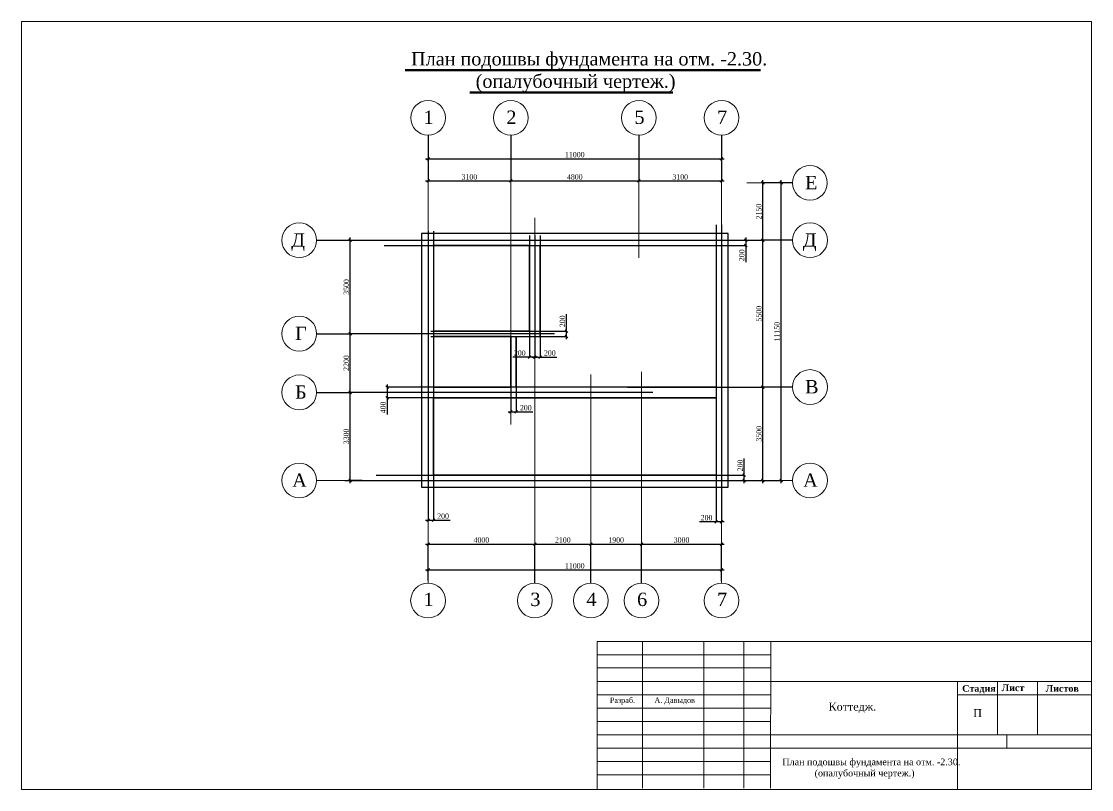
# Model space of a CAD drawing. Extents: x 1560470 to 2285577, y -245723 to 320220.
# Drawn here: x 2127665 to 2167767, y -188178 to -159393 of the extents above; entities that cross this region are included whole.
import ezdxf

# ---------------------------------------------------------------- set-up
doc = ezdxf.new("R2010")
doc.units = 0
doc.header["$LTSCALE"] = 500
doc.header["$MEASUREMENT"] = 0
doc.layers.get('0').update_dxf_attribs({"linetype": 'CONTINUOUS', "lineweight": 0, "plot": 0})
for name, color, linetype, lineweight in [('КР. ОСИ', 34, 'CONTINUOUS', 18), ('КР. ф-т подошва', 34, 'CONTINUOUS', 18), ('Рамка и штамп', 252, 'CONTINUOUS', 15)]:
    doc.layers.add(name, color=color, linetype=linetype, lineweight=lineweight)
doc.layers.get('0').off()
doc.styles.add('NAKLON', font='TIMESBD.TTF', dxfattribs={"height": 500})
doc.styles.get("Standard").update_dxf_attribs({"font": 'TIMES.TTF', "width": 0.8, "height": 200})
doc.dimstyles.new('ISO-25', dxfattribs={"dimtxt": 300, "dimasz": 100, "dimexe": 0, "dimexo": 0, "dimgap": 50, "dimtad": 1, "dimdec": 0, "dimrnd": 10, "dimtxsty": 'Standard', "dimblk": 'OBLIQUE', "dimcen": 100, "dimdle": 100, "dimadec": 0, "dimazin": 0, "dimtfac": 1, "dimtdec": 0, "dimtmove": 0, "dimatfit": 3, "dimldrblk": 'OBLIQUE', "dimfxl": 0, "dimarcsym": 0})

# ---------------------------------------------------------------- blocks, each defined once
blk = doc.blocks.new('_Oblique')
at = {"color": 0, "linetype": 'ByBlock', "lineweight": -2}
blk.add_line((-0.5, -0.5), (0.5, 0.5), dxfattribs=at)
blk = doc.blocks.new('*D677')
at = {"layer": 'КР. ОСИ', "color": 0, "linetype": 'Continuous', "lineweight": -2, "ltscale": 0.13}
for p, q in [((2139990, -176694), (2139990, -173194)), ((2138728, -173294), (2139990, -173294)), ((2140438, -176594), (2139990, -176594))]:
    blk.add_line(p, q, dxfattribs=at)
at = {"layer": 'КР. ОСИ', "color": 0, "linetype": 'Continuous', "lineweight": -2, "ltscale": 0.13, "xscale": 100, "yscale": 100, "zscale": 100}
for p, rotation in [((2139990, -173294), 90), ((2139990, -176594), 270)]:
    blk.add_blockref('_Oblique', p, dxfattribs=dict(at, rotation=rotation))
at = {"layer": 'КР. ОСИ', "color": 0, "linetype": 'Continuous', "lineweight": 9, "ltscale": 0.13, "insert": (2139839, -174944), "char_height": 200, "attachment_point": 5, "rotation": 90}
blk.add_mtext('3300', dxfattribs=at)
blk = doc.blocks.new('*D678')
at = {"layer": 'КР. ОСИ', "color": 0, "linetype": 'Continuous', "lineweight": -2, "ltscale": 0.13}
for p, q in [((2138728, -171094), (2139990, -171094)), ((2139990, -173394), (2139990, -170994)), ((2151322, -173294), (2139990, -173294))]:
    blk.add_line(p, q, dxfattribs=at)
at = {"layer": 'КР. ОСИ', "color": 0, "linetype": 'Continuous', "lineweight": -2, "ltscale": 0.13, "xscale": 100, "yscale": 100, "zscale": 100}
for p, rotation in [((2139990, -171094), 90), ((2139990, -173294), 270)]:
    blk.add_blockref('_Oblique', p, dxfattribs=dict(at, rotation=rotation))
at = {"layer": 'КР. ОСИ', "color": 0, "linetype": 'Continuous', "lineweight": 9, "ltscale": 0.13, "insert": (2139839, -172194), "char_height": 200, "attachment_point": 5, "rotation": 90}
blk.add_mtext('2200', dxfattribs=at)
blk = doc.blocks.new('*D679')
at = {"layer": 'КР. ОСИ', "color": 0, "linetype": 'Continuous', "lineweight": -2, "ltscale": 0.13}
for p, q in [((2138728, -167594), (2139990, -167594)), ((2139990, -171194), (2139990, -167494)), ((2147640, -171094), (2139990, -171094))]:
    blk.add_line(p, q, dxfattribs=at)
at = {"layer": 'КР. ОСИ', "color": 0, "linetype": 'Continuous', "lineweight": -2, "ltscale": 0.13, "xscale": 100, "yscale": 100, "zscale": 100}
for p, rotation in [((2139990, -167594), 90), ((2139990, -171094), 270)]:
    blk.add_blockref('_Oblique', p, dxfattribs=dict(at, rotation=rotation))
at = {"layer": 'КР. ОСИ', "color": 0, "linetype": 'Continuous', "lineweight": 9, "ltscale": 0.13, "insert": (2139839, -169344), "char_height": 200, "attachment_point": 5, "rotation": 90}
blk.add_mtext('3500', dxfattribs=at)
blk = doc.blocks.new('*D680')
at = {"layer": 'КР. ОСИ', "color": 0, "linetype": 'Continuous', "lineweight": -2, "ltscale": 0.13}
for p, q in [((2142802, -179946), (2154002, -179946)), ((2142902, -180337), (2142902, -179946)), ((2153902, -180369), (2153902, -179946))]:
    blk.add_line(p, q, dxfattribs=at)
at = {"layer": 'КР. ОСИ', "color": 0, "linetype": 'Continuous', "lineweight": -2, "ltscale": 0.13, "xscale": 100, "yscale": 100, "zscale": 100, "rotation": 180}
blk.add_blockref('_Oblique', (2142902, -179946), dxfattribs=at)
at = {"layer": 'КР. ОСИ', "color": 0, "linetype": 'Continuous', "lineweight": -2, "ltscale": 0.13, "xscale": 100, "yscale": 100, "zscale": 100}
blk.add_blockref('_Oblique', (2153902, -179946), dxfattribs=at)
at = {"layer": 'КР. ОСИ', "color": 0, "linetype": 'Continuous', "lineweight": 9, "ltscale": 0.13, "insert": (2148402, -179795), "char_height": 200, "attachment_point": 5}
blk.add_mtext('11000', dxfattribs=at)
blk = doc.blocks.new('*D681')
at = {"layer": 'КР. ОСИ', "color": 0, "linetype": 'Continuous', "lineweight": -2, "ltscale": 0.13}
for p, q in [((2142802, -178978), (2147003, -178978)), ((2142902, -180337), (2142902, -178978)), ((2146903, -180443), (2146903, -178978))]:
    blk.add_line(p, q, dxfattribs=at)
at = {"layer": 'КР. ОСИ', "color": 0, "linetype": 'Continuous', "lineweight": -2, "ltscale": 0.13, "xscale": 100, "yscale": 100, "zscale": 100, "rotation": 180}
blk.add_blockref('_Oblique', (2142902, -178978), dxfattribs=at)
at = {"layer": 'КР. ОСИ', "color": 0, "linetype": 'Continuous', "lineweight": -2, "ltscale": 0.13, "xscale": 100, "yscale": 100, "zscale": 100}
blk.add_blockref('_Oblique', (2146903, -178978), dxfattribs=at)
at = {"layer": 'КР. ОСИ', "color": 0, "linetype": 'Continuous', "lineweight": 9, "ltscale": 0.13, "insert": (2144902, -178826), "char_height": 200, "attachment_point": 5}
blk.add_mtext('4000', dxfattribs=at)
blk = doc.blocks.new('*D682')
at = {"layer": 'КР. ОСИ', "color": 0, "linetype": 'Continuous', "lineweight": -2, "ltscale": 0.13}
for p, q in [((2146803, -178978), (2149102, -178978)), ((2146903, -180443), (2146903, -178978)), ((2149002, -180443), (2149002, -178978))]:
    blk.add_line(p, q, dxfattribs=at)
at = {"layer": 'КР. ОСИ', "color": 0, "linetype": 'Continuous', "lineweight": -2, "ltscale": 0.13, "xscale": 100, "yscale": 100, "zscale": 100, "rotation": 180}
blk.add_blockref('_Oblique', (2146903, -178978), dxfattribs=at)
at = {"layer": 'КР. ОСИ', "color": 0, "linetype": 'Continuous', "lineweight": -2, "ltscale": 0.13, "xscale": 100, "yscale": 100, "zscale": 100}
blk.add_blockref('_Oblique', (2149002, -178978), dxfattribs=at)
at = {"layer": 'КР. ОСИ', "color": 0, "linetype": 'Continuous', "lineweight": 9, "ltscale": 0.13, "insert": (2147953, -178826), "char_height": 200, "attachment_point": 5}
blk.add_mtext('2100', dxfattribs=at)
blk = doc.blocks.new('*D683')
at = {"layer": 'КР. ОСИ', "color": 0, "linetype": 'Continuous', "lineweight": -2, "ltscale": 0.13}
for p, q in [((2148902, -178978), (2151002, -178978)), ((2149002, -180443), (2149002, -178978)), ((2150902, -180443), (2150902, -178978))]:
    blk.add_line(p, q, dxfattribs=at)
at = {"layer": 'КР. ОСИ', "color": 0, "linetype": 'Continuous', "lineweight": -2, "ltscale": 0.13, "xscale": 100, "yscale": 100, "zscale": 100, "rotation": 180}
blk.add_blockref('_Oblique', (2149002, -178978), dxfattribs=at)
at = {"layer": 'КР. ОСИ', "color": 0, "linetype": 'Continuous', "lineweight": -2, "ltscale": 0.13, "xscale": 100, "yscale": 100, "zscale": 100}
blk.add_blockref('_Oblique', (2150902, -178978), dxfattribs=at)
at = {"layer": 'КР. ОСИ', "color": 0, "linetype": 'Continuous', "lineweight": 9, "ltscale": 0.13, "insert": (2149952, -178826), "char_height": 200, "attachment_point": 5}
blk.add_mtext('1900', dxfattribs=at)
blk = doc.blocks.new('*D684')
at = {"layer": 'КР. ОСИ', "color": 0, "linetype": 'Continuous', "lineweight": -2, "ltscale": 0.13}
for p, q in [((2150802, -178978), (2154002, -178978)), ((2150902, -180443), (2150902, -178978)), ((2153902, -180369), (2153902, -178978))]:
    blk.add_line(p, q, dxfattribs=at)
at = {"layer": 'КР. ОСИ', "color": 0, "linetype": 'Continuous', "lineweight": -2, "ltscale": 0.13, "xscale": 100, "yscale": 100, "zscale": 100, "rotation": 180}
blk.add_blockref('_Oblique', (2150902, -178978), dxfattribs=at)
at = {"layer": 'КР. ОСИ', "color": 0, "linetype": 'Continuous', "lineweight": -2, "ltscale": 0.13, "xscale": 100, "yscale": 100, "zscale": 100}
blk.add_blockref('_Oblique', (2153902, -178978), dxfattribs=at)
at = {"layer": 'КР. ОСИ', "color": 0, "linetype": 'Continuous', "lineweight": 9, "ltscale": 0.13, "insert": (2152402, -178826), "char_height": 200, "attachment_point": 5}
blk.add_mtext('3000', dxfattribs=at)
blk = doc.blocks.new('*D685')
at = {"layer": 'КР. ОСИ', "color": 0, "linetype": 'Continuous', "lineweight": -2, "ltscale": 0.13}
for p, q in [((2156133, -176694), (2156133, -165343)), ((2156561, -165443), (2156133, -165443)), ((2139789, -176594), (2156133, -176594))]:
    blk.add_line(p, q, dxfattribs=at)
at = {"layer": 'КР. ОСИ', "color": 0, "linetype": 'Continuous', "lineweight": -2, "ltscale": 0.13, "xscale": 100, "yscale": 100, "zscale": 100}
for p, rotation in [((2156133, -165443), 90), ((2156133, -176594), 270)]:
    blk.add_blockref('_Oblique', p, dxfattribs=dict(at, rotation=rotation))
at = {"layer": 'КР. ОСИ', "color": 0, "linetype": 'Continuous', "lineweight": 9, "ltscale": 0.13, "insert": (2155981, -171019), "char_height": 200, "attachment_point": 5, "rotation": 90}
blk.add_mtext('11150', dxfattribs=at)
blk = doc.blocks.new('*D686')
at = {"layer": 'КР. ОСИ', "color": 0, "linetype": 'Continuous', "lineweight": -2, "ltscale": 0.13}
for p, q in [((2155453, -176694), (2155453, -172994)), ((2156564, -173094), (2155453, -173094)), ((2139789, -176594), (2155453, -176594))]:
    blk.add_line(p, q, dxfattribs=at)
at = {"layer": 'КР. ОСИ', "color": 0, "linetype": 'Continuous', "lineweight": -2, "ltscale": 0.13, "xscale": 100, "yscale": 100, "zscale": 100}
for p, rotation in [((2155453, -173094), 90), ((2155453, -176594), 270)]:
    blk.add_blockref('_Oblique', p, dxfattribs=dict(at, rotation=rotation))
at = {"layer": 'КР. ОСИ', "color": 0, "linetype": 'Continuous', "lineweight": 9, "ltscale": 0.13, "insert": (2155301, -174844), "char_height": 200, "attachment_point": 5, "rotation": 90}
blk.add_mtext('3500', dxfattribs=at)
blk = doc.blocks.new('*D687')
at = {"layer": 'КР. ОСИ', "color": 0, "linetype": 'Continuous', "lineweight": -2, "ltscale": 0.13}
for p, q in [((2155453, -173194), (2155453, -167494)), ((2156564, -167594), (2155453, -167594)), ((2150377, -173094), (2155453, -173094))]:
    blk.add_line(p, q, dxfattribs=at)
at = {"layer": 'КР. ОСИ', "color": 0, "linetype": 'Continuous', "lineweight": -2, "ltscale": 0.13, "xscale": 100, "yscale": 100, "zscale": 100}
for p, rotation in [((2155453, -167594), 90), ((2155453, -173094), 270)]:
    blk.add_blockref('_Oblique', p, dxfattribs=dict(at, rotation=rotation))
at = {"layer": 'КР. ОСИ', "color": 0, "linetype": 'Continuous', "lineweight": 9, "ltscale": 0.13, "insert": (2155301, -170344), "char_height": 200, "attachment_point": 5, "rotation": 90}
blk.add_mtext('5500', dxfattribs=at)
blk = doc.blocks.new('*D688')
at = {"layer": 'КР. ОСИ', "color": 0, "linetype": 'Continuous', "lineweight": -2, "ltscale": 0.13}
for p, q in [((2155453, -167694), (2155453, -165343)), ((2156561, -165443), (2155453, -165443)), ((2138877, -167594), (2155453, -167594))]:
    blk.add_line(p, q, dxfattribs=at)
at = {"layer": 'КР. ОСИ', "color": 0, "linetype": 'Continuous', "lineweight": -2, "ltscale": 0.13, "xscale": 100, "yscale": 100, "zscale": 100}
for p, rotation in [((2155453, -165443), 90), ((2155453, -167594), 270)]:
    blk.add_blockref('_Oblique', p, dxfattribs=dict(at, rotation=rotation))
at = {"layer": 'КР. ОСИ', "color": 0, "linetype": 'Continuous', "lineweight": 9, "ltscale": 0.13, "insert": (2155301, -166519), "char_height": 200, "attachment_point": 5, "rotation": 90}
blk.add_mtext('2150', dxfattribs=at)
blk = doc.blocks.new('*D689')
at = {"layer": 'КР. ОСИ', "color": 0, "linetype": 'Continuous', "lineweight": -2, "ltscale": 0.13}
for p, q in [((2142902, -163657), (2142902, -164537)), ((2153902, -163657), (2153902, -164537)), ((2142802, -164537), (2154002, -164537))]:
    blk.add_line(p, q, dxfattribs=at)
at = {"layer": 'КР. ОСИ', "color": 0, "linetype": 'Continuous', "lineweight": -2, "ltscale": 0.13, "xscale": 100, "yscale": 100, "zscale": 100, "rotation": 180}
blk.add_blockref('_Oblique', (2142902, -164537), dxfattribs=at)
at = {"layer": 'КР. ОСИ', "color": 0, "linetype": 'Continuous', "lineweight": -2, "ltscale": 0.13, "xscale": 100, "yscale": 100, "zscale": 100}
blk.add_blockref('_Oblique', (2153902, -164537), dxfattribs=at)
at = {"layer": 'КР. ОСИ', "color": 0, "linetype": 'Continuous', "lineweight": 9, "ltscale": 0.13, "insert": (2148402, -164385), "char_height": 200, "attachment_point": 5}
blk.add_mtext('11000', dxfattribs=at)
blk = doc.blocks.new('*D690')
at = {"layer": 'КР. ОСИ', "color": 0, "linetype": 'Continuous', "lineweight": -2, "ltscale": 0.13}
for p, q in [((2142902, -163657), (2142902, -165373)), ((2146002, -163657), (2146002, -165373)), ((2142802, -165373), (2146102, -165373))]:
    blk.add_line(p, q, dxfattribs=at)
at = {"layer": 'КР. ОСИ', "color": 0, "linetype": 'Continuous', "lineweight": -2, "ltscale": 0.13, "xscale": 100, "yscale": 100, "zscale": 100, "rotation": 180}
blk.add_blockref('_Oblique', (2142902, -165373), dxfattribs=at)
at = {"layer": 'КР. ОСИ', "color": 0, "linetype": 'Continuous', "lineweight": -2, "ltscale": 0.13, "xscale": 100, "yscale": 100, "zscale": 100}
blk.add_blockref('_Oblique', (2146002, -165373), dxfattribs=at)
at = {"layer": 'КР. ОСИ', "color": 0, "linetype": 'Continuous', "lineweight": 9, "ltscale": 0.13, "insert": (2144452, -165221), "char_height": 200, "attachment_point": 5}
blk.add_mtext('3100', dxfattribs=at)
blk = doc.blocks.new('*D691')
at = {"layer": 'КР. ОСИ', "color": 0, "linetype": 'Continuous', "lineweight": -2, "ltscale": 0.13}
for p, q in [((2146002, -163657), (2146002, -165373)), ((2150802, -163657), (2150802, -165373)), ((2145902, -165373), (2150902, -165373))]:
    blk.add_line(p, q, dxfattribs=at)
at = {"layer": 'КР. ОСИ', "color": 0, "linetype": 'Continuous', "lineweight": -2, "ltscale": 0.13, "xscale": 100, "yscale": 100, "zscale": 100, "rotation": 180}
blk.add_blockref('_Oblique', (2146002, -165373), dxfattribs=at)
at = {"layer": 'КР. ОСИ', "color": 0, "linetype": 'Continuous', "lineweight": -2, "ltscale": 0.13, "xscale": 100, "yscale": 100, "zscale": 100}
blk.add_blockref('_Oblique', (2150802, -165373), dxfattribs=at)
at = {"layer": 'КР. ОСИ', "color": 0, "linetype": 'Continuous', "lineweight": 9, "ltscale": 0.13, "insert": (2148402, -165221), "char_height": 200, "attachment_point": 5}
blk.add_mtext('4800', dxfattribs=at)
blk = doc.blocks.new('*D692')
at = {"layer": 'КР. ОСИ', "color": 0, "linetype": 'Continuous', "lineweight": -2, "ltscale": 0.13}
for p, q in [((2150802, -163657), (2150802, -165373)), ((2153902, -163657), (2153902, -165373)), ((2150702, -165373), (2154002, -165373))]:
    blk.add_line(p, q, dxfattribs=at)
at = {"layer": 'КР. ОСИ', "color": 0, "linetype": 'Continuous', "lineweight": -2, "ltscale": 0.13, "xscale": 100, "yscale": 100, "zscale": 100, "rotation": 180}
blk.add_blockref('_Oblique', (2150802, -165373), dxfattribs=at)
at = {"layer": 'КР. ОСИ', "color": 0, "linetype": 'Continuous', "lineweight": -2, "ltscale": 0.13, "xscale": 100, "yscale": 100, "zscale": 100}
blk.add_blockref('_Oblique', (2153902, -165373), dxfattribs=at)
at = {"layer": 'КР. ОСИ', "color": 0, "linetype": 'Continuous', "lineweight": 9, "ltscale": 0.13, "insert": (2152352, -165221), "char_height": 200, "attachment_point": 5}
blk.add_mtext('3100', dxfattribs=at)
blk = doc.blocks.new('*D693')
at = {"layer": 'КР. ф-т подошва', "color": 0, "linetype": 'Continuous', "lineweight": -2, "ltscale": 0.13}
for p, q in [((2154752, -176394), (2154752, -175768)), ((2140959, -176394), (2154752, -176394)), ((2154752, -176694), (2154752, -176394)), ((2140959, -176594), (2154752, -176594))]:
    blk.add_line(p, q, dxfattribs=at)
at = {"layer": 'КР. ф-т подошва', "color": 0, "linetype": 'Continuous', "lineweight": -2, "ltscale": 0.13, "xscale": 100, "yscale": 100, "zscale": 100}
for p, rotation in [((2154752, -176394), 90), ((2154752, -176594), 270)]:
    blk.add_blockref('_Oblique', p, dxfattribs=dict(at, rotation=rotation))
at = {"layer": 'КР. ф-т подошва', "color": 0, "linetype": 'Continuous', "lineweight": 0, "ltscale": 0.13, "insert": (2154600, -176031), "char_height": 200, "attachment_point": 5, "rotation": 90}
blk.add_mtext('200', dxfattribs=at)
blk = doc.blocks.new('*D694')
at = {"layer": 'КР. ф-т подошва', "color": 0, "linetype": 'Continuous', "lineweight": -2, "ltscale": 0.13}
for p, q in [((2141258, -167594), (2154809, -167594)), ((2154809, -167494), (2154809, -167794)), ((2141258, -167794), (2154809, -167794)), ((2154809, -167794), (2154809, -168420))]:
    blk.add_line(p, q, dxfattribs=at)
at = {"layer": 'КР. ф-т подошва', "color": 0, "linetype": 'Continuous', "lineweight": -2, "ltscale": 0.13, "xscale": 100, "yscale": 100, "zscale": 100}
for p, rotation in [((2154809, -167594), 90), ((2154809, -167794), 270)]:
    blk.add_blockref('_Oblique', p, dxfattribs=dict(at, rotation=rotation))
at = {"layer": 'КР. ф-т подошва', "color": 0, "linetype": 'Continuous', "lineweight": 0, "ltscale": 0.13, "insert": (2154657, -168157), "char_height": 200, "attachment_point": 5, "rotation": 90}
blk.add_mtext('200', dxfattribs=at)
blk = doc.blocks.new('*D695')
at = {"layer": 'КР. ф-т подошва', "color": 0, "linetype": 'Continuous', "lineweight": -2, "ltscale": 0.13}
for p, q in [((2146002, -171194), (2146002, -174024)), ((2146202, -171194), (2146202, -174024)), ((2145902, -174024), (2146202, -174024)), ((2146202, -174024), (2146828, -174024))]:
    blk.add_line(p, q, dxfattribs=at)
at = {"layer": 'КР. ф-т подошва', "color": 0, "linetype": 'Continuous', "lineweight": -2, "ltscale": 0.13, "xscale": 100, "yscale": 100, "zscale": 100, "rotation": 180}
blk.add_blockref('_Oblique', (2146002, -174024), dxfattribs=at)
at = {"layer": 'КР. ф-т подошва', "color": 0, "linetype": 'Continuous', "lineweight": -2, "ltscale": 0.13, "xscale": 100, "yscale": 100, "zscale": 100}
blk.add_blockref('_Oblique', (2146202, -174024), dxfattribs=at)
at = {"layer": 'КР. ф-т подошва', "color": 0, "linetype": 'Continuous', "lineweight": 0, "ltscale": 0.13, "insert": (2146565, -173872), "char_height": 200, "attachment_point": 5}
blk.add_mtext('200', dxfattribs=at)
blk = doc.blocks.new('*D696')
at = {"layer": 'КР. ф-т подошва', "color": 0, "linetype": 'Continuous', "lineweight": -2, "ltscale": 0.13}
for p, q in [((2148091, -170994), (2148091, -170368)), ((2143002, -170994), (2148091, -170994)), ((2143002, -171194), (2148091, -171194)), ((2148091, -171294), (2148091, -170994))]:
    blk.add_line(p, q, dxfattribs=at)
at = {"layer": 'КР. ф-т подошва', "color": 0, "linetype": 'Continuous', "lineweight": -2, "ltscale": 0.13, "xscale": 100, "yscale": 100, "zscale": 100}
for p, rotation in [((2148091, -170994), 90), ((2148091, -171194), 270)]:
    blk.add_blockref('_Oblique', p, dxfattribs=dict(at, rotation=rotation))
at = {"layer": 'КР. ф-т подошва', "color": 0, "linetype": 'Continuous', "lineweight": 0, "ltscale": 0.13, "insert": (2147940, -170631), "char_height": 200, "attachment_point": 5, "rotation": 90}
blk.add_mtext('200', dxfattribs=at)
blk = doc.blocks.new('*D697')
at = {"layer": 'КР. ф-т подошва', "color": 0, "linetype": 'Continuous', "lineweight": -2, "ltscale": 0.13}
for p, q in [((2142902, -167251), (2142902, -178083)), ((2143103, -167251), (2143103, -178083)), ((2142802, -178083), (2143103, -178083)), ((2143103, -178083), (2143729, -178083))]:
    blk.add_line(p, q, dxfattribs=at)
at = {"layer": 'КР. ф-т подошва', "color": 0, "linetype": 'Continuous', "lineweight": -2, "ltscale": 0.13, "xscale": 100, "yscale": 100, "zscale": 100, "rotation": 180}
blk.add_blockref('_Oblique', (2142902, -178083), dxfattribs=at)
at = {"layer": 'КР. ф-т подошва', "color": 0, "linetype": 'Continuous', "lineweight": -2, "ltscale": 0.13, "xscale": 100, "yscale": 100, "zscale": 100}
blk.add_blockref('_Oblique', (2143103, -178083), dxfattribs=at)
at = {"layer": 'КР. ф-т подошва', "color": 0, "linetype": 'Continuous', "lineweight": 0, "ltscale": 0.13, "insert": (2143466, -177932), "char_height": 200, "attachment_point": 5}
blk.add_mtext('200', dxfattribs=at)
blk = doc.blocks.new('*D698')
at = {"layer": 'КР. ф-т подошва', "color": 0, "linetype": 'Continuous', "lineweight": -2, "ltscale": 0.13}
for p, q in [((2153702, -167020), (2153702, -178139)), ((2153902, -167020), (2153902, -178139)), ((2153702, -178139), (2153076, -178139)), ((2154002, -178139), (2153702, -178139))]:
    blk.add_line(p, q, dxfattribs=at)
at = {"layer": 'КР. ф-т подошва', "color": 0, "linetype": 'Continuous', "lineweight": -2, "ltscale": 0.13, "xscale": 100, "yscale": 100, "zscale": 100, "rotation": 180}
blk.add_blockref('_Oblique', (2153702, -178139), dxfattribs=at)
at = {"layer": 'КР. ф-т подошва', "color": 0, "linetype": 'Continuous', "lineweight": -2, "ltscale": 0.13, "xscale": 100, "yscale": 100, "zscale": 100}
blk.add_blockref('_Oblique', (2153902, -178139), dxfattribs=at)
at = {"layer": 'КР. ф-т подошва', "color": 0, "linetype": 'Continuous', "lineweight": 0, "ltscale": 0.13, "insert": (2153339, -177987), "char_height": 200, "attachment_point": 5}
blk.add_mtext('200', dxfattribs=at)
blk = doc.blocks.new('*D699')
at = {"layer": 'КР. ф-т подошва', "color": 0, "linetype": 'Continuous', "lineweight": -2, "ltscale": 0.13}
for p, q in [((2141372, -172994), (2141372, -173494)), ((2153702, -173094), (2141372, -173094)), ((2153702, -173494), (2141372, -173494)), ((2141372, -173494), (2141372, -174122))]:
    blk.add_line(p, q, dxfattribs=at)
at = {"layer": 'КР. ф-т подошва', "color": 0, "linetype": 'Continuous', "lineweight": -2, "ltscale": 0.13, "xscale": 100, "yscale": 100, "zscale": 100}
for p, rotation in [((2141372, -173094), 90), ((2141372, -173494), 270)]:
    blk.add_blockref('_Oblique', p, dxfattribs=dict(at, rotation=rotation))
at = {"layer": 'КР. ф-т подошва', "color": 0, "linetype": 'Continuous', "lineweight": 0, "ltscale": 0.13, "insert": (2141220, -173858), "char_height": 200, "attachment_point": 5, "rotation": 90}
blk.add_mtext('400', dxfattribs=at)
blk = doc.blocks.new('*D700')
at = {"layer": 'КР. ф-т подошва', "color": 0, "linetype": 'Continuous', "lineweight": -2, "ltscale": 0.13}
for p, q in [((2146702, -167420), (2146702, -171970)), ((2146903, -167420), (2146903, -171970)), ((2146702, -171970), (2146076, -171970)), ((2147003, -171970), (2146702, -171970))]:
    blk.add_line(p, q, dxfattribs=at)
at = {"layer": 'КР. ф-т подошва', "color": 0, "linetype": 'Continuous', "lineweight": -2, "ltscale": 0.13, "xscale": 100, "yscale": 100, "zscale": 100, "rotation": 180}
blk.add_blockref('_Oblique', (2146702, -171970), dxfattribs=at)
at = {"layer": 'КР. ф-т подошва', "color": 0, "linetype": 'Continuous', "lineweight": -2, "ltscale": 0.13, "xscale": 100, "yscale": 100, "zscale": 100}
blk.add_blockref('_Oblique', (2146903, -171970), dxfattribs=at)
at = {"layer": 'КР. ф-т подошва', "color": 0, "linetype": 'Continuous', "lineweight": 0, "ltscale": 0.13, "insert": (2146339, -171819), "char_height": 200, "attachment_point": 5}
blk.add_mtext('200', dxfattribs=at)
blk = doc.blocks.new('*D701')
at = {"layer": 'КР. ф-т подошва', "color": 0, "linetype": 'Continuous', "lineweight": -2, "ltscale": 0.13}
for p, q in [((2146903, -167420), (2146903, -171970)), ((2147103, -167420), (2147103, -171970)), ((2146803, -171970), (2147103, -171970)), ((2147103, -171970), (2147729, -171970))]:
    blk.add_line(p, q, dxfattribs=at)
at = {"layer": 'КР. ф-т подошва', "color": 0, "linetype": 'Continuous', "lineweight": -2, "ltscale": 0.13, "xscale": 100, "yscale": 100, "zscale": 100, "rotation": 180}
blk.add_blockref('_Oblique', (2146903, -171970), dxfattribs=at)
at = {"layer": 'КР. ф-т подошва', "color": 0, "linetype": 'Continuous', "lineweight": -2, "ltscale": 0.13, "xscale": 100, "yscale": 100, "zscale": 100}
blk.add_blockref('_Oblique', (2147103, -171970), dxfattribs=at)
at = {"layer": 'КР. ф-т подошва', "color": 0, "linetype": 'Continuous', "lineweight": 0, "ltscale": 0.13, "insert": (2147466, -171819), "char_height": 200, "attachment_point": 5}
blk.add_mtext('200', dxfattribs=at)

msp = doc.modelspace()

# ---------------------------------------------------------------- linework, layer by layer
at = {"layer": 'КР. ОСИ', "color": 5, "linetype": 'Continuous', "lineweight": 9}
for p, q in [((2142902.2, -180336.7), (2142902.2, -163657.3)), ((2146002.2, -174496), (2146002.2, -163657.3)), ((2150802.1, -168254.5), (2150802.1, -163657.3)), ((2153902, -180369.3), (2153902, -163657.3)), ((2154851.3, -165443.2), (2156561.4, -165443.2)), ((2146902.6, -166756.5), (2146902.6, -180442.9)), ((2140438.2, -167594.2), (2138728.2, -167594.2)), ((2138877, -167594.2), (2156564.3, -167594.2)), ((2147640.4, -171094.4), (2138728.1, -171094.4)), ((2149002.5, -172618.5), (2149002.5, -180442.9)), ((2150902.3, -172520.7), (2150902.3, -180442.9)), ((2150377, -173094.1), (2156564.4, -173094.2)), ((2151321.7, -173293.8), (2138728.2, -173293.8)), ((2140438.1, -176594.2), (2138728.1, -176594.2)), ((2139789.2, -176594.2), (2156564.3, -176594.2)), ((2142902.2, -178734.1), (2142902.2, -180442.9)), ((2153902, -178734), (2153902, -180442.9))]:
    msp.add_line(p, q, dxfattribs=at)
for centre in [(2142903, -163004.7), (2146003, -163004.7), (2150802.8, -163004.7), (2153902.7, -163004.7), (2157212.8, -165442.4), (2138076.7, -167593.5), (2157215.8, -167593.4), (2138076.7, -171093.7), (2138076.7, -173293), (2157215.8, -173093.4), (2138076.6, -176593.4), (2157215.8, -176593.5), (2142902.9, -181095.6), (2146903.3, -181095.5), (2149003.2, -181095.5), (2150903, -181095.6), (2153902.7, -181095.5)]:
    msp.add_circle(centre, 651.5, dxfattribs=at)
at = {"layer": 'КР. ф-т подошва', "color": 5, "linetype": 'Continuous', "lineweight": 50, "ltscale": 0.13}
for p, q in [((2155358.6, -161215.8), (2142042.9, -161215.8)), ((2152080, -162053.9), (2144462.7, -162053.9))]:
    msp.add_line(p, q, dxfattribs=at)
at = {"layer": 'КР. ф-т подошва', "color": 5, "linetype": 'Continuous', "lineweight": 30, "ltscale": 0.13}
for points in [[(2154151.9, -167344.5), (2142652.4, -167344.5), (2142652.4, -176844), (2154151.9, -176844)], [(2146702.2, -167794.2), (2143102.6, -167794.2), (2143102.6, -170993.7), (2146702.2, -170993.7)], [(2146002.2, -171194.1), (2143102.6, -171194.1), (2143102.6, -173094.2), (2146002.2, -173094.2)], [(2143102.5, -173494), (2153702, -173494), (2153702, -176394.1), (2143102.5, -176394.1)]]:
    msp.add_lwpolyline(points, close=True, dxfattribs=at)
msp.add_lwpolyline([(2153702, -173094.1), (2146202.2, -173094.1), (2146202.2, -171194.3), (2147103.9, -171194.3), (2147103.9, -167794.8), (2153701.8, -167794.8), (2153701.8, -173094.3)], dxfattribs=at)
at = {"layer": 'Рамка и штамп', "color": 5, "linetype": 'Continuous', "lineweight": 15, "ltscale": 0.13}
for p, q in [((2149241.3, -188166.6), (2149241.3, -182629.5)), ((2149241.3, -182629.5), (2167743.3, -182629.5)), ((2155735.4, -183620.8), (2149244.1, -183620.8)), ((2149266.5, -184124.7), (2167737.6, -184124.7)), ((2162743.8, -184123.8), (2162743.8, -188177.7)), ((2164240.4, -184123.8), (2164240.4, -186121.6)), ((2165737, -184123.8), (2165737, -186121.6)), ((2149254, -185127.7), (2155741.7, -185127.7)), ((2155742.9, -186121.8), (2162736.6, -186121.8)), ((2162736.6, -186121.8), (2167737.3, -186121.8)), ((2164585.8, -186121.6), (2164585.8, -186624.7))]:
    msp.add_line(p, q, dxfattribs=at)
at = {"layer": 'Рамка и штамп', "color": 5, "linetype": 'Continuous', "lineweight": 15}
for p, q in [((2150940.9, -188125.6), (2150941.8, -182625.6)), ((2153240.9, -188126), (2153241.8, -182626)), ((2154740.9, -188126.2), (2154741.8, -182626.2)), ((2155740.9, -188126.4), (2155741.8, -182626.4)), ((2149241.8, -183125.3), (2155741.8, -183126.4)), ((2149241.6, -184125.3), (2155741.6, -184126.4)), ((2149241.5, -184625.3), (2155741.5, -184626.4)), ((2162743.5, -184628.3), (2167743.5, -184629.2)), ((2149241.3, -185625.3), (2155741.3, -185626.4)), ((2149241.3, -186125.3), (2155741.3, -186126.4)), ((2149241.2, -186625.3), (2167741.2, -186628.4)), ((2149241.1, -187125.3), (2155741.1, -187126.4)), ((2149241, -187625.3), (2155741, -187626.4))]:
    msp.add_line(p, q, dxfattribs=at)
at = {"layer": 'Рамка и штамп', "color": 5, "linetype": 'Continuous', "lineweight": 0, "ltscale": 0.13}
msp.add_lwpolyline([(2167767.4, -188176), (2127664.8, -188176), (2127664.8, -159392.9), (2167767.4, -159392.9)], close=True, dxfattribs=at)

# ---------------------------------------------------------------- texts
at = {"layer": 'КР. ОСИ', "color": 5, "linetype": 'Continuous', "lineweight": 9}
for s, p in [('1', (2142736.5, -163234.3)), ('2', (2145836.5, -163234.3)), ('5', (2150636.4, -163234.3)), ('7', (2153736.2, -163234.3)), ('Е', (2157029, -165681.8)), ('Д', (2137777.2, -167832.8)), ('Д', (2156942.9, -167832.8)), ('Г', (2137919.8, -171333)), ('В', (2157032, -173332.8)), ('Б', (2137919.8, -173532.4)), ('А', (2137814.3, -176832.8)), ('А', (2156958.8, -176832.8)), ('1', (2142736.5, -181299.8)), ('3', (2146736.9, -181299.7)), ('4', (2148836.8, -181299.7)), ('6', (2150736.6, -181299.8)), ('7', (2153736.2, -181299.7))]:
    msp.add_text(s, height=500, dxfattribs=at).set_placement(p)
at = {"layer": 'КР. ф-т подошва', "color": 5, "linetype": 'Continuous', "lineweight": 50, "ltscale": 0.13}
for s, height, p in [('План подошвы фундамента на отм. -2.30.', 500, (2142268.3, -161044.4)), ('(опалубочный чертеж.)', 500, (2144688, -161882.5)), ('План подошвы фундамента на отм. -2.30.', 250, (2156178.9, -187264.5)), ('(опалубочный чертеж.)', 250, (2157388.7, -187683.5))]:
    msp.add_text(s, height=height, dxfattribs=at).set_placement(p)
at = {"layer": 'Рамка и штамп', "color": 5, "linetype": 'Continuous', "lineweight": 15, "ltscale": 0.13, "style": 'NAKLON'}
for s, p in [('Стадия', (2162916, -184512.8)), ('Лист', (2164395.5, -184488.5)), ('Листов', (2166044.8, -184512.8))]:
    msp.add_text(s, height=250, dxfattribs=at).set_placement(p)
at = {"layer": 'Рамка и штамп', "color": 5, "linetype": 'Continuous', "lineweight": 15}
for s, height, p in [('Разраб.', 200, (2149715.3, -184928.1)), ('А. Давыдов', 200, (2151385.7, -184928.1)), ('П', 300, (2163332.1, -185461.5))]:
    msp.add_text(s, height=height, dxfattribs=at).set_placement(p)
at = {"layer": 'Рамка и штамп', "color": 5, "linetype": 'Continuous', "lineweight": 9}
msp.add_text('Коттедж.', height=300, dxfattribs=at).set_placement((2157911.6, -185217.9))

# ---------------------------------------------------------------- dimensions: what is measured, and where the dimension line sits
at = {"layer": 'КР. ОСИ', "color": 5, "linetype": 'Continuous', "lineweight": 9, "ltscale": 0.13}
for base, p1, p2, picture, middle in [((2153902, -164536.7), (2142902.2, -163657.3), (2153902, -163657.3), '*D689', (2148402.1, -164385)), ((2146002.2, -165372.6), (2142902.2, -163657.3), (2146002.2, -163657.3), '*D690', (2144452.2, -165220.9)), ((2150802.1, -165372.6), (2146002.2, -163657.3), (2150802.1, -163657.3), '*D691', (2148402.2, -165220.9)), ((2153902, -165372.6), (2150802.1, -163657.3), (2153902, -163657.3), '*D692', (2152352, -165220.9)), ((2146902.6, -178977.8), (2142902.2, -180336.7), (2146902.6, -180442.9), '*D681', (2144902.4, -178826)), ((2149002.5, -178977.8), (2146902.6, -180442.9), (2149002.5, -180442.9), '*D682', (2147952.5, -178826)), ((2150902.3, -178977.8), (2149002.5, -180442.9), (2150902.3, -180442.9), '*D683', (2149952.4, -178825.7)), ((2153902, -178977.8), (2150902.3, -180442.9), (2153902, -180369.3), '*D684', (2152402.1, -178826)), ((2153902, -179946.5), (2142902.2, -180336.7), (2153902, -180369.3), '*D680', (2148402.1, -179794.8))]:
    dim = msp.add_linear_dim(base=base, p1=p1, p2=p2, dimstyle='ISO-25', dxfattribs=at)
    dim.commit()
    dim.dimension.update_dxf_attribs({"geometry": picture, "text_midpoint": middle})
for base, p1, p2, picture, middle in [((2155452.8, -165443.2), (2138877, -167594.2), (2156561.4, -165443.2), '*D688', (2155301.1, -166518.7)), ((2156132.8, -165443.2), (2139789.2, -176594.2), (2156561.4, -165443.2), '*D685', (2155981.1, -171018.7)), ((2139990.3, -167594.2), (2147640.4, -171094.4), (2138728.2, -167594.2), '*D679', (2139838.5, -169344.3)), ((2155452.8, -167594.2), (2150377, -173094.1), (2156564.3, -167594.2), '*D687', (2155301.1, -170344.2)), ((2139990.3, -171094.4), (2151321.7, -173293.8), (2138728.1, -171094.4), '*D678', (2139838.5, -172194.1)), ((2139990.3, -173293.8), (2140438.1, -176594.2), (2138728.2, -173293.8), '*D677', (2139838.5, -174944)), ((2155452.8, -173094.2), (2139789.2, -176594.2), (2156564.4, -173094.2), '*D686', (2155301.1, -174844.2))]:
    dim = msp.add_linear_dim(base=base, p1=p1, p2=p2, angle=270, dimstyle='ISO-25', dxfattribs=at)
    dim.commit()
    dim.dimension.update_dxf_attribs({"geometry": picture, "text_midpoint": middle})
at = {"layer": 'КР. ф-т подошва', "color": 5, "linetype": 'Continuous', "lineweight": 0, "ltscale": 0.13}
for base, p1, p2, picture, middle in [((2153702, -178138.6), (2153902, -167020.3), (2153702, -167020.3), '*D698', (2153338.9, -177986.8)), ((2143102.6, -178083.3), (2142902.5, -167250.6), (2143102.6, -167250.6), '*D697', (2143465.6, -177931.6)), ((2146702.2, -171970.3), (2146902.6, -167420.5), (2146702.2, -167420.5), '*D700', (2146339.2, -171818.6)), ((2146202.2231, -174023.8657), (2146001.7496, -171194.0444), (2146202.2231, -171194.0444), '*D695', (2146565.2729, -173872.1354))]:
    dim = msp.add_linear_dim(base=base, p1=p1, p2=p2, dimstyle='ISO-25', dxfattribs=at)
    dim.commit()
    dim.dimension.update_dxf_attribs({"geometry": picture, "text_midpoint": middle})
for base, p1, p2, angle, picture, middle in [((2154808.8, -167794.2), (2141258.3, -167594.2), (2141258.3, -167794.2), 90, '*D694', (2154657.1, -168157.2)), ((2147103, -171970.3), (2146902.6, -167420.5), (2147103, -167420.5), 180, '*D701', (2147466.1, -171818.6)), ((2148091.4, -170993.7), (2143001.8, -171194.1), (2143001.8, -170993.7), 90, '*D696', (2147939.7, -170630.7)), ((2141371.6, -173494), (2153702, -173094.2), (2153702, -173494), 90, '*D699', (2141219.9, -173857.9)), ((2154751.6, -176394.1), (2140959.3, -176594.3), (2140959.3, -176394.1), 90, '*D693', (2154599.9, -176031))]:
    dim = msp.add_linear_dim(base=base, p1=p1, p2=p2, angle=angle, dimstyle='ISO-25', dxfattribs=at)
    dim.commit()
    dim.dimension.update_dxf_attribs({"geometry": picture, "text_midpoint": middle})

doc.saveas('drawing.dxf')
